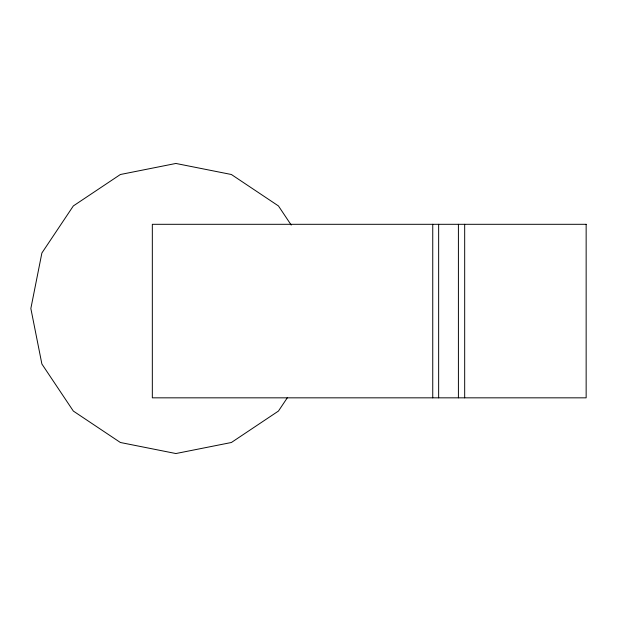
<?xml version="1.0" encoding="UTF-8"?>
<svg xmlns="http://www.w3.org/2000/svg" width="617" height="617" viewBox="0 0 617 617"><rect width="100%" height="100%" fill="white"/><g stroke="black" fill="none" stroke-linecap="round" stroke-linejoin="round"><path stroke-width="0.93" d="M287.507 397.502L278.444 411.061L231.39 442.497L175.891 453.541L120.384 442.497L73.33 411.061L41.887 364.007L30.85 308.5L41.887 252.993L73.33 205.939L120.384 174.503L175.891 163.459L231.39 174.503L278.444 205.939L291.232 225.082M464.678 224.303L464.678 397.834M458.408 224.303L458.408 397.834M438.648 224.303L438.648 397.834M432.748 224.303L432.748 397.834M586.15 224.303L152.33 224.303L152.33 397.834L586.15 397.834L586.15 224.303"/></g></svg>
